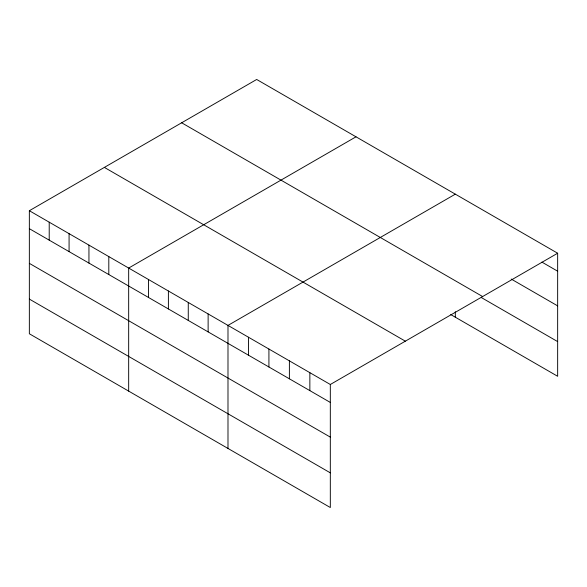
<?xml version="1.0" encoding="UTF-8"?>
<svg xmlns="http://www.w3.org/2000/svg" width="587" height="587" viewBox="0 0 587 587"><rect width="100%" height="100%" fill="white"/><g stroke="black" fill="none" stroke-linecap="round" stroke-linejoin="round"><path stroke-width="0.88" d="M29.35 210.718L330.32 384.485L330.32 507.528L29.35 333.768L29.35 210.718L256.68 79.472L557.65 253.232L557.65 376.282L450.735 314.559M356.001 136.815L128.67 268.061L128.67 391.111M455.321 194.158L227.991 325.403L227.991 448.453M330.32 384.485L557.65 253.232M541.904 262.103L557.65 271.194M511.211 279.06L557.65 305.871M181.662 122.786L482.631 296.545M481.296 297.521L557.65 341.605M104.369 167.405L405.338 341.172M29.35 228.681L330.32 402.44M29.35 263.358L330.32 437.124M29.35 299.091L330.32 472.851M455.321 311.726L455.321 317.2M309.855 372.664L309.855 390.626M289.391 360.851L289.391 378.813M268.919 349.03L268.919 366.992M248.455 337.217L248.455 355.179M208.128 313.935L208.128 331.897M188.266 302.466L188.266 320.429M168.396 290.998L168.396 308.96M148.533 279.529L148.533 297.492M108.808 256.592L108.808 274.555M88.945 245.124L88.945 263.086M69.075 233.655L69.075 251.618M49.213 222.187L49.213 240.149"/></g></svg>
